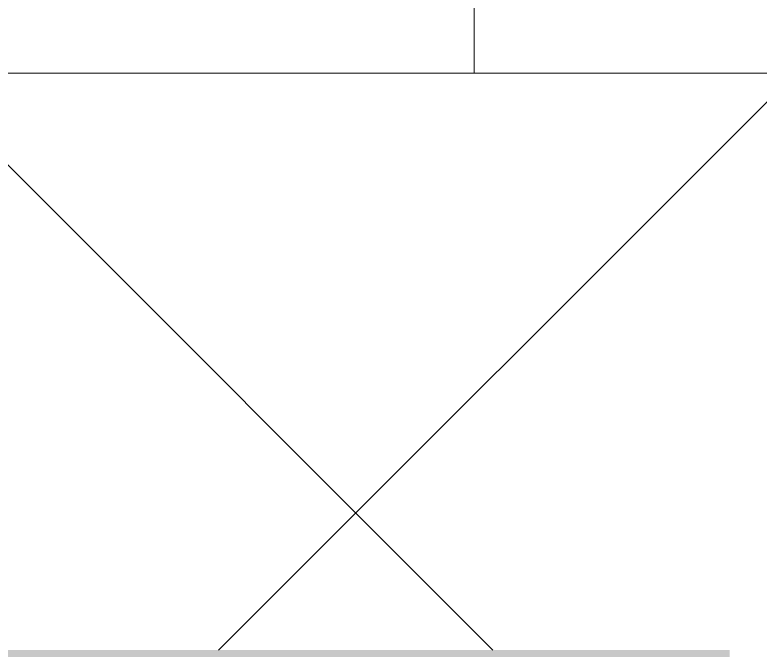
# Model space of a CAD drawing. Header units: millimetres. Extents: x -23600 to 58751, y -29611 to 36794.
# Drawn here: x 7949 to 8194.4, y 30502 to 30711.2 of the extents above; entities that cross this region are included whole.
import ezdxf

# ---------------------------------------------------------------- set-up
doc = ezdxf.new("R2010")
doc.units = ezdxf.units.MM
doc.layers.add('A-WALL', color=113, linetype='Continuous', lineweight=9)
doc.layers.add('A-WALL-PATT', color=111, linetype='Continuous', lineweight=25)

msp = doc.modelspace()

# ---------------------------------------------------------------- hatches: boundary and pattern name
at = {"layer": 'A-WALL-PATT', "lineweight": 9}
h = msp.add_hatch(dxfattribs=at)
h.set_pattern_fill('FP_1', color=256, style=0, pattern_type=2)
h.set_pattern_definition([(0, (0, 0), (0, 300), []), (90, (0, 0), (-300, 2e-14), [])])
h.paths.add_polyline_path([(27511.9, 30692.04), (27511.9, 30792.04), (17456.1, 30792.04), (17456.1, 30692.04), (27411.9, 30692.04)], flags=0)
h.paths.add_polyline_path([(6732.41, 30692.04), (9085.1, 30692.04), (9085.1, 30792.04), (6647.6, 30792.04), (6647.6, 30692.04)], flags=0)
h.paths.add_polyline_path([(11320.1, 30692.04), (12929.1, 30692.04), (12929.1, 30792.04), (11320.1, 30792.04)], flags=0)
h.paths.add_polyline_path([(10405.1, 30692.04), (10405.1, 30792.04), (10000.1, 30792.04), (10000.1, 30692.04)], flags=0)
h.paths.add_polyline_path([(16252.1, 30692.04), (16541.1, 30692.04), (16541.1, 30792.04), (16252.1, 30792.04)], flags=0)
h.paths.add_polyline_path([(15337.1, 30692.04), (15337.1, 30792.04), (15048.1, 30792.04), (15048.1, 30692.04)], flags=0)
h.paths.add_polyline_path([(13844.1, 30692.04), (14133.1, 30692.04), (14133.1, 30792.04), (13844.1, 30792.04)], flags=0)
h = msp.add_hatch(dxfattribs=at)
h.set_pattern_fill('FP_3', color=256, style=0, pattern_type=2)
h.set_pattern_definition([(45, (0, 0), (-212.132, 212.132), []), (135, (0, 0), (-212.132, -212.132), [])])
h.paths.add_polyline_path([(27411.9, 30502.04), (27411.9, 30692.04), (17456.1, 30692.04), (17456.1, 30502.04), (27221.9, 30502.04)], flags=0)
h.paths.add_polyline_path([(6647.6, 30502.04), (9085.1, 30502.04), (9085.1, 30692.04), (6647.6, 30692.04)], flags=0)
h.paths.add_polyline_path([(16252.1, 30502.04), (16541.1, 30502.04), (16541.1, 30692.04), (16252.1, 30692.04)], flags=0)
h.paths.add_polyline_path([(11320.1, 30502.04), (12929.1, 30502.04), (12929.1, 30692.04), (11320.1, 30692.04)], flags=0)
h.paths.add_polyline_path([(13844.1, 30502.04), (14133.1, 30502.04), (14133.1, 30692.04), (13844.1, 30692.04)], flags=0)
h.paths.add_polyline_path([(10405.1, 30502.04), (10405.1, 30692.04), (10000.1, 30692.04), (10000.1, 30502.04)], flags=0)
h.paths.add_polyline_path([(15048.1, 30502.04), (15337.1, 30502.04), (15337.1, 30692.04), (15048.1, 30692.04)], flags=0)
h = msp.add_hatch(dxfattribs=at)
h.set_pattern_fill('FP_2', color=256, style=0, pattern_type=2)
h.set_pattern_definition([(0, (0, 0), (812.8, 203.2), [33.528, -576.072, 33.528, -576.072, -3251.2]), (0, (0, 0), (812.8, 203.2), [-1219.2, 33.528, -1185.672, 33.528, -576.072, -1422.4]), (0, (0, 0), (812.8, 203.2), [-3048, 33.528, -372.872, 33.528, -982.472]), (120, (304.8, 101.6), (-582.3764, 602.3054), [33.528, -576.072, 33.528, -576.072, -3251.2]), (120, (304.8, 101.6), (-582.3764, 602.3054), [-1219.2, 33.528, -1185.672, 33.528, -576.072, -1422.4]), (120, (304.8, 101.6), (-582.3764, 602.3054), [-3048, 33.528, -372.872, 33.528, -982.472]), (240, (406.4, 508), (-230.4236, -805.5054), [33.528, -576.072, 33.528, -576.072, -3251.2]), (240, (406.4, 508), (-230.4236, -805.5054), [-1219.2, 33.528, -1185.672, 33.528, -576.072, -1422.4]), (240, (406.4, 508), (-230.4236, -805.5054), [-3048, 33.528, -372.872, 33.528, -982.472])])
h.paths.add_polyline_path([(12144.35, 30489.04), (12144.35, 30502.04), (11320.1, 30502.04), (11320.1, 30489.04), (12128.85, 30489.04)], flags=0)
h.paths.add_polyline_path([(8276.35, 30489.04), (9085.1, 30489.04), (9085.1, 30502.04), (8276.35, 30502.04)], flags=0)
h.paths.add_polyline_path([(24111.9, 30489.04), (24368.9, 30489.04), (24368.9, 30502.04), (18256.35, 30502.04), (18256.35, 30489.04), (21215.32, 30489.04)], flags=0)
h.paths.add_polyline_path([(27008.48, 30489.04), (27221.9, 30489.04), (27221.9, 30502.04), (24568.9, 30502.04), (24568.9, 30489.04)], flags=0)
h.paths.add_polyline_path([(8153.35, 30489.04), (8184.35, 30489.04), (8184.35, 30502.04), (6647.6, 30502.04), (6647.6, 30489.04), (6732.41, 30489.04)], flags=0)
h.paths.add_polyline_path([(18164.35, 30489.04), (18164.35, 30502.04), (17456.1, 30502.04), (17456.1, 30489.04), (18148.85, 30489.04)], flags=0)
h.paths.add_polyline_path([(10000.1, 30489.04), (10405.1, 30489.04), (10405.1, 30502.04), (10000.1, 30502.04)], flags=0)
h.paths.add_polyline_path([(16541.1, 30489.04), (16541.1, 30502.04), (16252.1, 30502.04), (16252.1, 30489.04)], flags=0)
h.paths.add_polyline_path([(14133.1, 30489.04), (14133.1, 30502.04), (13844.1, 30502.04), (13844.1, 30489.04)], flags=0)
h.paths.add_polyline_path([(15048.1, 30489.04), (15337.1, 30489.04), (15337.1, 30502.04), (15048.1, 30502.04)], flags=0)
h.paths.add_polyline_path([(12251.85, 30489.04), (12929.1, 30489.04), (12929.1, 30502.04), (12236.35, 30502.04), (12236.35, 30489.04)], flags=0)

# ---------------------------------------------------------------- linework, layer by layer
at = {"layer": 'A-WALL'}
msp.add_line((6647.6, 30692.04), (9085.1, 30692.04), dxfattribs=at)

doc.saveas('drawing.dxf')
